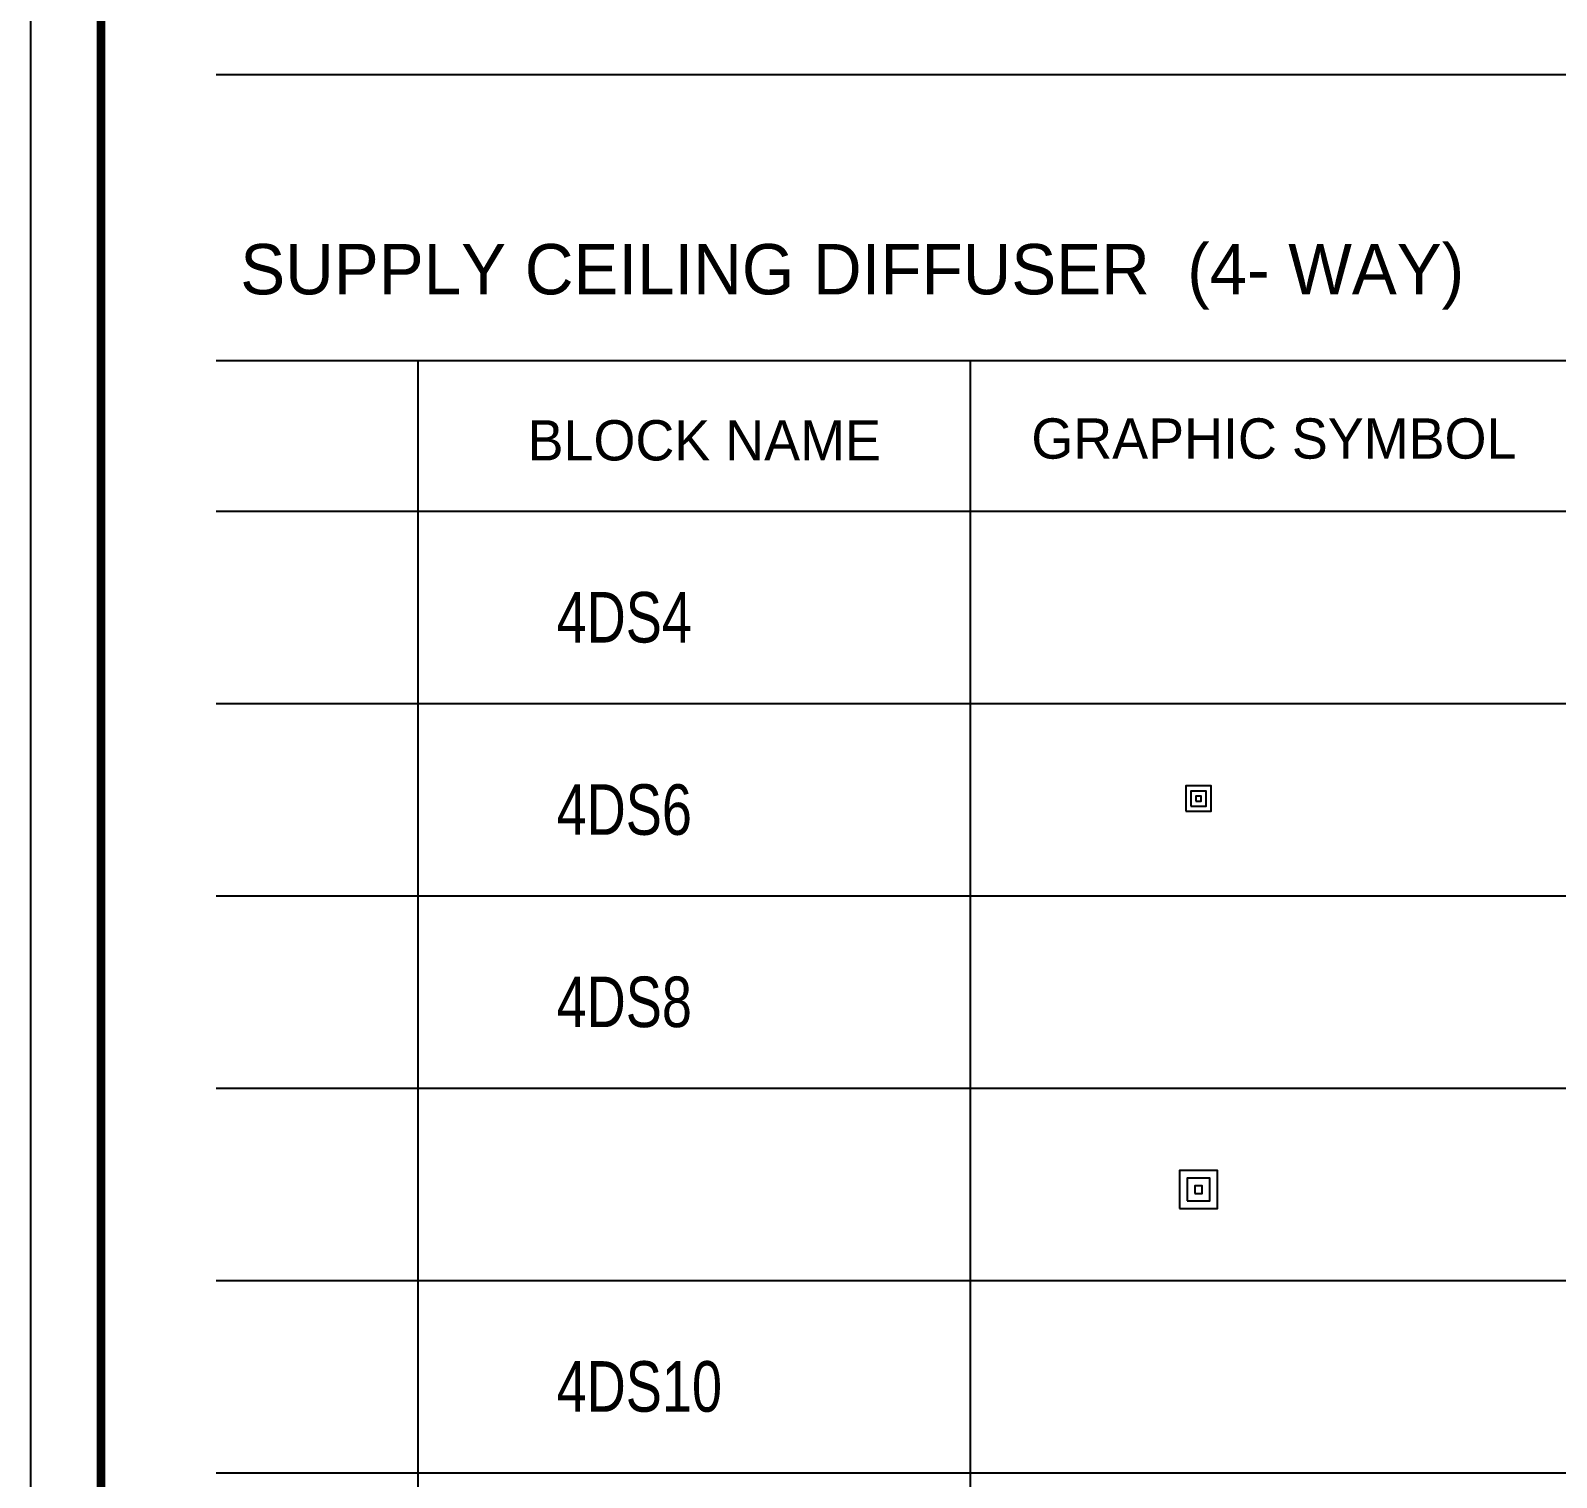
# Model space of a CAD drawing. Header units: millimetres. Extents: x -21221 to 1625077, y -149981 to 356550.
# Drawn here: x 265260 to 274312, y 189580 to 198168 of the extents above; entities that cross this region are included whole.
import ezdxf
from ezdxf.enums import TextEntityAlignment as Align

# ---------------------------------------------------------------- set-up
doc = ezdxf.new("R2010")
doc.units = ezdxf.units.MM
doc.header["$LTSCALE"] = 1000
doc.header["$MEASUREMENT"] = 0
doc.layers.get('0').update_dxf_attribs({"linetype": 'CONTINUOUS'})
for name, color, linetype in [('150-FRAM-PLAN-0-2', 150, 'CONTINUOUS'), ('200-FRAME-PLAN-1-0-0-6', 200, 'CONTINUOUS'), ('3-SUPPLY-DUCT', 3, 'CONTINUOUS'), ('4-TEXT-HVAC', 4, 'CONTINUOUS'), ('40-REFERENCE-DRAWINGS-0-35', 40, 'CONTINUOUS'), ('70-FRAM-DETAIL-0-45', 70, 'CONTINUOUS')]:
    doc.layers.add(name, color=color, linetype=linetype)
doc.styles.add('STENCIL', font='stencil.shx')
doc.styles.add('style2', font='stencil.shx')

# ---------------------------------------------------------------- blocks, each defined once
blk = doc.blocks.new('4DS6')
at = {"color": 13}
for points in [[(0, 245.4, 0, 30.1, 0), (0, 172.1, 0, 0, 0), (0, 110.2, 0, 0, 0)], [(-245.4, 0, 0, 30.1, 0), (-172.1, 0, 0, 0, 0), (-110.2, 0, 0, 0, 0)], [(245.4, 0, 0, 30.1, 0), (172.1, 0, 0, 0, 0), (110.2, 0, 0, 0, 0)], [(0, -245.4, 0, 30.1, 0), (0, -172.1, 0, 0, 0), (0, -110.2, 0, 0, 0)]]:
    blk.add_lwpolyline(points, format="xyseb", dxfattribs=at)
at = {"color": 12}
blk.add_lwpolyline([(-75, -75), (75, -75), (75, 75), (-75, 75)], close=True, dxfattribs=at)
at = {"color": 13}
for points in [[(-45, -45), (45, -45), (45, 45), (-45, 45)], [(-15, -15), (15, -15), (15, 15), (-15, 15)]]:
    blk.add_lwpolyline(points, close=True, dxfattribs=at)
blk = doc.blocks.new('4DS9')
at = {"color": 13}
for points in [[(0, 282.9, 0, 30.1, 0), (0, 209.6, 0, 0, 0), (0, 147.7, 0, 0, 0)], [(-282.9, 0, 0, 30.1, 0), (-209.6, 0, 0, 0, 0), (-147.7, 0, 0, 0, 0)], [(282.9, 0, 0, 30.1, 0), (209.6, 0, 0, 0, 0), (147.7, 0, 0, 0, 0)], [(0, -282.9, 0, 30.1, 0), (0, -209.6, 0, 0, 0), (0, -147.7, 0, 0, 0)]]:
    blk.add_lwpolyline(points, format="xyseb", dxfattribs=at)
at = {"color": 12}
blk.add_lwpolyline([(-112.5, -112.5), (112.5, -112.5), (112.5, 112.5), (-112.5, 112.5)], close=True, dxfattribs=at)
at = {"color": 13}
for points in [[(-67.5, -67.5), (67.5, -67.5), (67.5, 67.5), (-67.5, 67.5)], [(-22.5, -22.5), (22.5, -22.5), (22.5, 22.5), (-22.5, 22.5)]]:
    blk.add_lwpolyline(points, close=True, dxfattribs=at)

msp = doc.modelspace()

# ---------------------------------------------------------------- linework, layer by layer
at = {"layer": '150-FRAM-PLAN-0-2'}
msp.add_lwpolyline([(293221.4, 207469), (265259.9, 207469), (265259.9, 167303.3), (293221.4, 167303.3)], close=True, dxfattribs=at)
at = {"layer": '200-FRAME-PLAN-1-0-0-6', "const_width": 52.3}
msp.add_lwpolyline([(292802.7, 207050.4), (265678.5, 207050.4), (265678.5, 167721.9), (292802.7, 167721.9)], close=True, dxfattribs=at)
at = {"layer": '70-FRAM-DETAIL-0-45'}
for p, q in [((266361.6, 197906.4), (292119.7, 197906.4)), ((266361.6, 196209), (292113.1, 196209)), ((267556.9, 196209), (267556.9, 168740.1)), ((270836, 168740.1), (270836, 196209)), ((266361.6, 195314.3), (292113.1, 195314.3))]:
    msp.add_line(p, q, dxfattribs=at)
at = {"layer": '70-FRAM-DETAIL-0-45', "color": 9}
for p, q in [((266361.6, 194173), (292113.1, 194173)), ((266361.6, 193031.7), (292113.1, 193031.7)), ((266361.6, 191890.5), (292113.1, 191890.5)), ((266361.6, 190749.2), (292113.1, 190749.2)), ((266361.6, 189607.9), (292113.1, 189607.9))]:
    msp.add_line(p, q, dxfattribs=at)

# ---------------------------------------------------------------- block references
at = {"layer": '150-FRAM-PLAN-0-2'}
msp.add_blockref('4DS9', (272188.6, 191288.6), dxfattribs=at)
at = {"layer": '3-SUPPLY-DUCT'}
msp.add_blockref('4DS6', (272188.6, 193609.3), dxfattribs=at)

# ---------------------------------------------------------------- texts
at = {"layer": '4-TEXT-HVAC', "color": 4, "style": 'style2', "width": 0.8}
for s, p in [('4DS4', (268380.8, 194535.6)), ('4DS6', (268380.8, 193394.3)), ('4DS8', (268380.8, 192253)), ('4DS10', (268380.8, 189970.5))]:
    msp.add_text(s, height=300, dxfattribs=at).set_placement(p)
at = {"layer": '40-REFERENCE-DRAWINGS-0-35', "lineweight": 35, "style": 'STENCIL'}
msp.add_text('SUPPLY CEILING DIFFUSER  (4- WAY)', height=298.828, dxfattribs=at).set_placement((266504, 196602))
for s, height, p in [('BLOCK NAME', 239.06, (269256.7, 195735.9)), ('GRAPHIC SYMBOL', 239.062, (272635.9, 195746.6))]:
    msp.add_text(s, height=height, dxfattribs=at).set_placement(p, align=Align.MIDDLE)

doc.saveas('drawing.dxf')
